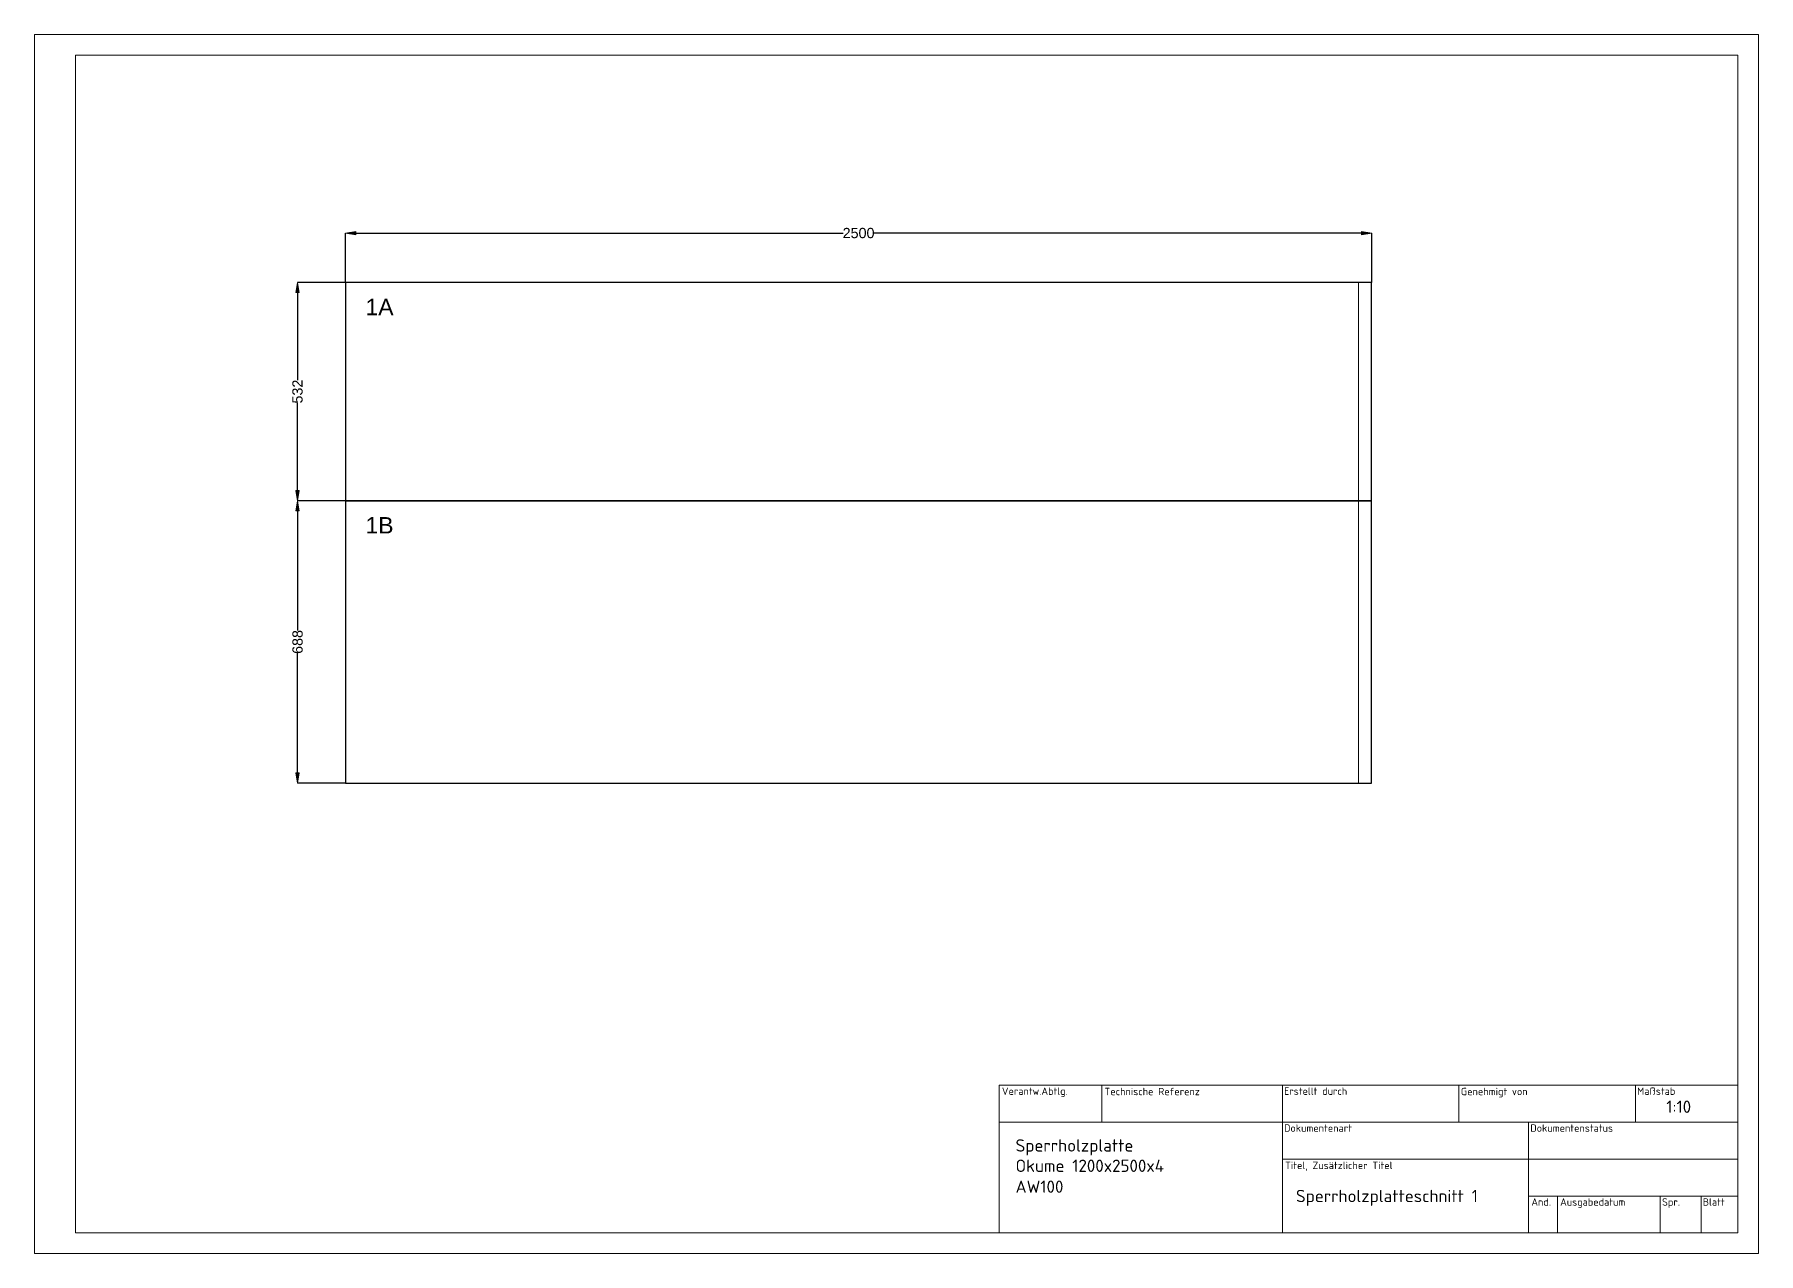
# Model space of a CAD drawing. Header units: millimetres. Extents: x -751 to 39822, y -9875 to 9310.
# Drawn here: x 26344 to 30544, y 2196 to 5166 of the extents above; entities that cross this region are included whole.
import ezdxf
from ezdxf.enums import TextEntityAlignment as Align

# ---------------------------------------------------------------- set-up
doc = ezdxf.new("R2010")
doc.units = ezdxf.units.MM
doc.header["$MEASUREMENT"] = 0
doc.header["$PDSIZE"] = -5
doc.layers.get('0').update_dxf_attribs({"lineweight": 0})
doc.layers.get('Defpoints').update_dxf_attribs({"lineweight": 0})
doc.layers.add('SF', color=7, linetype='Continuous', lineweight=0)
doc.styles.add('Proxy_A9C', font='ISOCPEUR', dxfattribs={"height": 1.8})
doc.styles.add('Proxy_A9E', font='ISOCPEUR', dxfattribs={"height": 1.8})
doc.styles.add('Proxy_AA0', font='ISOCPEUR', dxfattribs={"height": 1.8})
doc.styles.add('Proxy_AA2', font='ISOCPEUR', dxfattribs={"height": 1.8})
doc.styles.add('Proxy_AA4', font='ISOCPEUR', dxfattribs={"height": 1.8})
doc.styles.add('Proxy_AA6', font='ISOCPEUR', dxfattribs={"height": 1.8})
doc.styles.add('Proxy_AA8', font='ISOCPEUR', dxfattribs={"height": 1.8})
doc.styles.add('Proxy_AAA', font='ISOCPEUR', dxfattribs={"height": 1.8})
doc.styles.add('Proxy_AAC', font='ISOCPEUR', dxfattribs={"height": 1.8})
doc.styles.add('Proxy_AAE', font='ISOCPEUR', dxfattribs={"height": 1.8})
doc.styles.add('Proxy_AB0', font='ISOCPEUR', dxfattribs={"height": 1.8})
doc.styles.get("Standard").update_dxf_attribs({"font": 'arial.ttf'})
doc.dimstyles.get("Standard").update_dxf_attribs({"dimtxt": 25, "dimasz": 25, "dimexe": 0.2, "dimexo": 0.05, "dimgap": 0.09, "dimtad": 0, "dimdec": 0, "dimzin": 0, "dimdsep": 46, "dimtxsty": 'Standard', "dimblk": 'VDDIM_DEFAULT', "dimcen": 0.09, "dimclre": 256, "dimclrt": 256, "dimadec": 0, "dimazin": 0, "dimtfac": 1, "dimtdec": 4, "dimtix": 1, "dimtmove": 0, "dimatfit": 3, "dimfxl": 1, "dimtolj": 1, "dimtzin": 0, "dimarcsym": 0})

# ---------------------------------------------------------------- blocks, each defined once
blk = doc.blocks.new('VDDIM_DEFAULT')
at = {"linetype": 'Continuous'}
blk.add_hatch(color=0, dxfattribs=at).paths.add_polyline_path([(0, 0), (-1, -0.1665), (-1, 0.1665)], flags=0)
at = {"color": 0, "linetype": 'Continuous'}
blk.add_lwpolyline([(0, 0), (-1, -0.1665), (-1, 0.1665), (0, 0)], dxfattribs=at)
blk = doc.blocks.new('*D925')
at = {"lineweight": -2}
for p, q in [((27101.8, 4561.6), (27101.8, 4681.9)), ((29601.8, 4561.6), (29601.8, 4681.9))]:
    blk.add_line(p, q, dxfattribs=at)
at = {"color": 0, "lineweight": -2}
for p, q in [((27126.8, 4681.7), (28314.2, 4681.7)), ((29576.8, 4681.7), (28389.3, 4681.7))]:
    blk.add_line(p, q, dxfattribs=at)
at = {"layer": 'Defpoints', "color": 0}
for p in [(29601.8, 4681.7), (27101.8, 4561.6), (29601.8, 4561.6)]:
    blk.add_point(p, dxfattribs=at)
at = {"color": 0, "lineweight": -2, "xscale": 25, "yscale": 25, "zscale": 25, "rotation": 180}
blk.add_blockref('VDDIM_DEFAULT', (27101.8, 4681.7), dxfattribs=at)
at = {"color": 0, "lineweight": -2, "xscale": 25, "yscale": 25, "zscale": 25}
blk.add_blockref('VDDIM_DEFAULT', (29601.8, 4681.7), dxfattribs=at)
at = {"insert": (28351.8, 4681.7), "char_height": 25, "attachment_point": 5}
blk.add_mtext('\\A1;2500', dxfattribs=at)
blk = doc.blocks.new('*D926')
at = {"lineweight": -2}
for p, q in [((27101.7, 4029.7), (26985, 4029.7)), ((27101.7, 3341.6), (26985, 3341.6))]:
    blk.add_line(p, q, dxfattribs=at)
at = {"color": 0, "lineweight": -2}
for p, q in [((26985.2, 4004.7), (26985.2, 3713.4)), ((26985.2, 3366.6), (26985.2, 3657.9))]:
    blk.add_line(p, q, dxfattribs=at)
at = {"layer": 'Defpoints', "color": 0}
for p in [(26985.2, 4029.7), (27101.8, 4029.7), (27101.8, 3341.6)]:
    blk.add_point(p, dxfattribs=at)
at = {"color": 0, "lineweight": -2, "xscale": 25, "yscale": 25, "zscale": 25}
for p, rotation in [((26985.2, 4029.7), 90), ((26985.2, 3341.6), 270)]:
    blk.add_blockref('VDDIM_DEFAULT', p, dxfattribs=dict(at, rotation=rotation))
at = {"insert": (26985.2, 3685.6), "char_height": 25, "attachment_point": 5, "rotation": 90}
blk.add_mtext('\\A1;688', dxfattribs=at)
blk = doc.blocks.new('*D927')
at = {"lineweight": -2}
for p, q in [((27101.7, 4561.6), (26984.8, 4561.6)), ((27101.7, 4029.7), (26984.8, 4029.7))]:
    blk.add_line(p, q, dxfattribs=at)
at = {"color": 0, "lineweight": -2}
for p, q in [((26985, 4536.6), (26985, 4323.2)), ((26985, 4054.7), (26985, 4268.1))]:
    blk.add_line(p, q, dxfattribs=at)
at = {"layer": 'Defpoints', "color": 0}
for p in [(26985, 4561.6), (27101.8, 4561.6), (27101.8, 4029.7)]:
    blk.add_point(p, dxfattribs=at)
at = {"color": 0, "lineweight": -2, "xscale": 25, "yscale": 25, "zscale": 25}
for p, rotation in [((26985, 4561.6), 90), ((26985, 4029.7), 270)]:
    blk.add_blockref('VDDIM_DEFAULT', p, dxfattribs=dict(at, rotation=rotation))
at = {"insert": (26985, 4295.6), "char_height": 25, "attachment_point": 5, "rotation": 90}
blk.add_mtext('\\A1;532', dxfattribs=at)
blk = doc.blocks.new('Plywood_sheet_1A1B')
at = {"color": 1, "lineweight": 30}
for points in [[(0, 688.1), (2500, 688.1), (2500, 1220), (0, 1220)], [(0, 0), (2500, 0), (2500, 688.1), (0, 688.1)]]:
    blk.add_lwpolyline(points, close=True, dxfattribs=at)
at = {"color": 1}
for s, p in [('1A', (48.9, 1180.1)), ('1B', (48.9, 648.3))]:
    blk.add_text(s, height=40, dxfattribs=at).set_placement(p, align=Align.TOP_LEFT)

msp = doc.modelspace()

# ---------------------------------------------------------------- linework, layer by layer
for p, q in [((29569.7681, 4561.57067), (29569.7681, 4029.71679)), ((29569.7681, 4029.71679), (29569.7681, 3341.57067)), ((28694.20923, 2605.62286), (28694.20923, 2245.62286))]:
    msp.add_line(p, q)
for points in [[(26344.20923, 2195.62286), (30544.20923, 2195.62286), (30544.20923, 5165.62286), (26344.20923, 5165.62286)], [(26444.20923, 2245.62286), (30494.20923, 2245.62286), (30494.20923, 5115.62286), (26444.20923, 5115.62286)]]:
    msp.add_lwpolyline(points, close=True)
at = {"layer": 'SF'}
for p, q in [((28694.20923, 2605.62286), (30494.20923, 2605.62286)), ((28944.20923, 2605.62286), (28944.20923, 2515.62286)), ((29384.20923, 2605.62286), (29384.20923, 2245.62286)), ((29814.20923, 2605.62286), (29814.20923, 2515.62286)), ((30244.20923, 2605.62286), (30244.20923, 2515.62286)), ((28694.20923, 2515.62286), (30494.20923, 2515.62286)), ((29984.20923, 2515.62286), (29984.20923, 2245.62286)), ((29384.20923, 2425.62286), (30494.20923, 2425.62286)), ((29984.20923, 2335.62286), (30494.20923, 2335.62286)), ((30054.20923, 2335.62286), (30054.20923, 2245.62286)), ((30304.20923, 2335.62286), (30304.20923, 2245.62286)), ((30404.20923, 2335.62286), (30404.20923, 2245.62286)), ((28694.20923, 2245.62286), (30494.20923, 2245.62286))]:
    msp.add_line(p, q, dxfattribs=at)

# ---------------------------------------------------------------- block references
msp.add_blockref('Plywood_sheet_1A1B', (27101.7181, 3341.57067))
msp.add_blockref('Plywood_sheet_1A1B', (27101.7181, 3341.57067))
msp.add_blockref('Plywood_sheet_1A1B', (27101.7181, 3341.57067))
msp.add_blockref('Plywood_sheet_1A1B', (27101.7181, 3341.57067))

# ---------------------------------------------------------------- texts
for s, height, style, p in [('Verantw.Abtlg.', 18, 'Proxy_A9C', (28700.89283, 2582.16845)), ('Technische Referenz', 18, 'Proxy_A9E', (28950.89283, 2581.31131)), ('Erstellt durch', 18, 'Proxy_AA0', (29388.32141, 2582.16845)), ('Genehmigt von', 18, 'Proxy_AA2', (29819.17855, 2581.31131)), ('Maßstab', 18, 'Proxy_AA6', (30248.32141, 2582.16845)), ('1:10', 30, 'Proxy_AA6', (30319.64291, 2538.24583)), ('Dokumentenart', 18, 'Proxy_AA4', (29388.32141, 2492.16845)), ('Dokumentenstatus', 18, 'Proxy_AA6', (29988.32141, 2492.16845)), ('Sperrholzplatte', 30, 'Proxy_AA6', (28734.22772, 2443.88582)), ('Okume 1200x2500x4', 30, 'Proxy_AA6', (28734.22772, 2394.40314)), ('Titel, Zusätzlicher Titel', 18, 'Proxy_AA8', (29390.89283, 2401.31131)), ('AW100', 30, 'Proxy_AA6', (28734.22772, 2343.50668)), ('Sperrholzplatteschnitt 1', 30, 'Proxy_AA6', (29417.299, 2320.75709)), ('And.', 18, 'Proxy_AAA', (29990.89283, 2312.16845)), ('Ausgabedatum', 18, 'Proxy_AAC', (30060.89283, 2312.16845)), ('Spr.', 18, 'Proxy_AAE', (30309.17855, 2312.16845)), ('Blatt', 18, 'Proxy_AB0', (30408.32141, 2312.16845))]:
    msp.add_text(s, height=height, dxfattribs=dict(style=style)).set_placement(p)

# ---------------------------------------------------------------- dimensions: what is measured, and where the dimension line sits
dim = msp.add_linear_dim(base=(29601.7681, 4681.69842), p1=(27101.7681, 4561.57067), p2=(29601.7681, 4561.57067), dimstyle='Standard')
dim.commit()
dim.dimension.update_dxf_attribs({"geometry": '*D925', "text_midpoint": (28351.7681, 4681.69842)})
for base, p1, p2, picture, middle in [((26985.04103, 4561.57067), (27101.7681, 4029.71679), (27101.7681, 4561.57067), '*D927', (26985.04103, 4295.64373)), ((26985.24103, 4029.71679), (27101.7681, 3341.57067), (27101.7681, 4029.71679), '*D926', (26985.24103, 3685.64373))]:
    dim = msp.add_linear_dim(base=base, p1=p1, p2=p2, angle=90, dimstyle='Standard')
    dim.commit()
    dim.dimension.update_dxf_attribs({"geometry": picture, "text_midpoint": middle})

doc.saveas('drawing.dxf')
